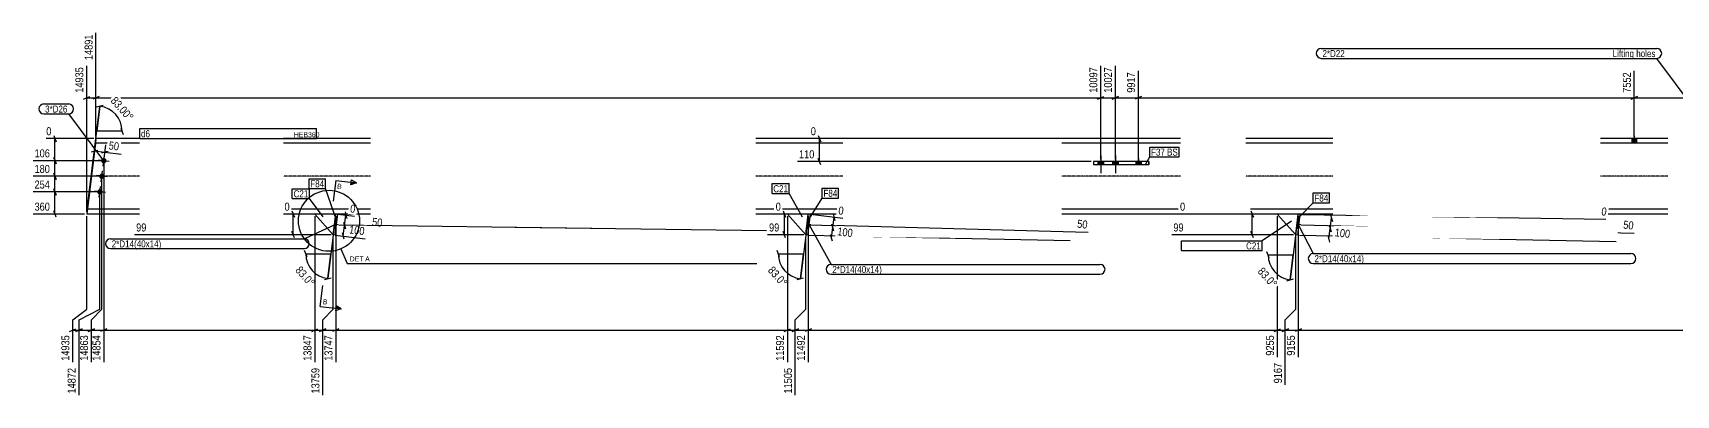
# Model space of a CAD drawing. Header units: millimetres. Extents: x 23 to 83937, y 8 to 4911.
# Drawn here: x 23 to 7863, y 23 to 1753 of the extents above; entities that cross this region are included whole.
import ezdxf

# ---------------------------------------------------------------- set-up
doc = ezdxf.new("R2010")
doc.units = ezdxf.units.MM
doc.linetypes.add('DXK_LINE_DOT2', pattern=[3.9198, 1.9599, -1.9599])
doc.linetypes.add('DXK_LINE_DOT3', pattern=[5.9187, 2.979, -0.9799, 0.9799, -0.9799])
for name, color, linetype in [('MÅLSÆTNING', 7, 'Continuous'), ('STÅL', 7, 'Continuous'), ('TEKST', 7, 'Continuous')]:
    doc.layers.add(name, color=color, linetype=linetype)
doc.styles.add('Arial', font='ARIAL.TTF', dxfattribs={"height": 0.2})
doc.styles.add('Arial Narrow', font='ARIALN.TTF', dxfattribs={"height": 0.2})

msp = doc.modelspace()

# ---------------------------------------------------------------- hatches: boundary and pattern name
at = {"layer": 'STÅL', "linetype": 'Continuous'}
for points in [[(7674.4, 1248), (7652.4, 1248), (7652.4, 1225.5), (7674.4, 1225.5)], [(348.8, 1144, -1), (374.6, 1140.8, -1)], [(5130.8, 1138), (5104.8, 1138), (5104.8, 1123), (5130.8, 1123)], [(5200.8, 1138), (5174.8, 1138), (5174.8, 1123), (5200.8, 1123)], [(5284.8, 1123), (5310.8, 1123), (5310.8, 1138), (5284.8, 1138)], [(339.6, 1069.6, -1), (365.4, 1066.4, -1)], [(330.5, 995.1, -1), (356.3, 992, -1)], [(1464.9, 858.2), (1460, 818.5), (1469.9, 817.3), (1474.8, 857)], [(1464.9, 858.2), (1460, 818.5), (1469.9, 817.3), (1474.8, 857)], [(3719.2, 858.2), (3714.3, 818.5), (3724.2, 817.3), (3729.1, 857)], [(3719.2, 858.2), (3714.3, 818.5), (3724.2, 817.3), (3729.1, 857)], [(6056.6, 858.2), (6051.7, 818.5), (6061.7, 817.3), (6066.5, 857)], [(6056.6, 858.2), (6051.7, 818.5), (6061.7, 817.3), (6066.5, 857)]]:
    msp.add_hatch(color=96, dxfattribs=at).paths.add_polyline_path(points)
at = {"layer": 'TEKST', "linetype": 'Continuous'}
msp.add_hatch(color=30, dxfattribs=at).paths.add_polyline_path([(1541, 1026.9), (1542.5, 1039.3), (1567.3, 1036.3)])

# ---------------------------------------------------------------- linework, layer by layer
at = {"layer": 'MÅLSÆTNING', "color": 7, "linetype": 'Continuous'}
for p, q in [((324.3, 1258), (324.3, 1752.1)), ((324.3, 1258), (324.3, 1752.1)), ((280.1, 906.1), (280.1, 1596.1)), ((5117.8, 1148), (5117.8, 1596.1)), ((5187.8, 1148), (5187.8, 1596.1)), ((5187.8, 1148), (5187.8, 1596.1)), ((5297.8, 1140.5), (5297.8, 1571.7)), ((5297.8, 1140.5), (5297.8, 1571.7)), ((7663.1, 1258), (7663.1, 1571.7)), ((265.1, 1436.6), (295.1, 1448.6)), ((280.1, 1442.6), (324.3, 1442.6)), ((339.3, 1448.6), (309.3, 1436.6)), ((339.3, 1448.6), (309.3, 1436.6)), ((324.3, 1442.6), (5117.8, 1442.6)), ((5102.8, 1436.6), (5132.8, 1448.6)), ((5172.8, 1436.6), (5202.8, 1448.6)), ((5187.8, 1442.6), (5297.8, 1442.6)), ((5312.8, 1448.6), (5282.8, 1436.6)), ((5312.8, 1448.6), (5282.8, 1436.6)), ((5297.8, 1442.6), (7663.1, 1442.6)), ((7648.1, 1436.6), (7678.1, 1448.6)), ((358.8, 1406.2), (327.6, 1397.9)), ((122.7, 1263), (134.7, 1233)), ((3770, 1263), (3782, 1233)), ((314.3, 1248), (87.3, 1248)), ((128.7, 1142.4), (128.7, 1248)), ((301.5, 1185.3), (332.7, 1193.5)), ((313.3, 1158.4), (321.4, 1224.6)), ((317.1, 1189.4), (366.7, 1183.3)), ((382.3, 1187.4), (351.1, 1179.2)), ((362.9, 1152.3), (371, 1218.5)), ((5024.3, 1248), (3734.7, 1248)), ((3776, 1138), (3776, 1248)), ((351.7, 1142.4), (24, 1142.4)), ((351.7, 1142.4), (24, 1142.4)), ((134.7, 1127.4), (122.7, 1157.4)), ((122.7, 1157.4), (134.7, 1127.4)), ((361.7, 1132.4), (361.7, 180)), ((361.7, 1132.4), (361.7, 180)), ((5072.8, 1138), (3671.4, 1138)), ((3782, 1123), (3770, 1153)), ((352.5, 433.4), (352.5, 1058)), ((352.5, 433.4), (352.5, 1058)), ((333.4, 993.5), (24, 993.5)), ((122.7, 1008.5), (134.7, 978.5)), ((128.7, 888), (128.7, 993.5)), ((343.4, 433.4), (343.4, 983.5)), ((343.4, 433.4), (343.4, 983.5)), ((270.1, 888), (24, 888)), ((134.7, 873), (122.7, 903)), ((280.1, 433.4), (280.1, 878)), ((1358.5, 888), (1224, 888)), ((1259.4, 903), (1271.4, 873)), ((1265.4, 788.7), (1265.4, 888)), ((1467.3, 878.1), (1430.6, 579.4)), ((1468.5, 878), (1468.5, 180)), ((1468.5, 878), (1468.5, 180)), ((3612.8, 888), (3567.3, 888)), ((3602.7, 903), (3614.7, 873)), ((3608.7, 788.7), (3608.7, 888)), ((3721.6, 878.1), (3684.9, 579)), ((3722.8, 878), (3722.8, 180)), ((3722.8, 878), (3722.8, 180)), ((5950.3, 888), (5496.3, 888)), ((5834.2, 903), (5846.2, 873)), ((5840.2, 788.7), (5840.2, 888)), ((6059, 878.1), (6021.7, 573.9)), ((6060.3, 878), (6060.3, 204.4)), ((6060.3, 878), (6060.3, 204.4)), ((6080.1, 885.5), (7527.1, 863.5)), ((6212.7, 818.9), (6218.8, 868.5)), ((6214.7, 884.1), (6222.9, 852.9)), ((1446.3, 788.7), (508.8, 788.7)), ((1271.4, 773.7), (1259.4, 803.7)), ((1466.2, 787.5), (1608.3, 770.1)), ((1508.6, 767.2), (1500.3, 798.4)), ((1504.4, 782.8), (1510.5, 832.4)), ((1506.4, 848.1), (1514.7, 816.8)), ((3700.7, 788.7), (3528.4, 788.7)), ((3614.7, 773.7), (3602.7, 803.7)), ((3720.6, 787.5), (4972.5, 760.9)), ((3726.7, 837.1), (5057.6, 800.8)), ((3837.7, 758), (3829.4, 789.3)), ((3833.6, 773.6), (3839.6, 823.3)), ((3835.5, 838.9), (3843.8, 807.6)), ((6038.1, 788.7), (5457.4, 788.7)), ((5846.2, 773.7), (5834.2, 803.7)), ((6066.9, 786.4), (7577.8, 756.5)), ((6073, 836), (7662.9, 796.4)), ((6210.7, 753.6), (6202.5, 784.9)), ((6206.6, 769.3), (6212.7, 818.9)), ((6216.8, 803.3), (6208.6, 834.5)), ((1331.2, 683.5), (1319.2, 713.5)), ((1456.3, 433.4), (1456.3, 778.7)), ((1456.3, 433.4), (1456.3, 778.7)), ((3585.5, 683.1), (3573.5, 713.1)), ((3710.7, 433.4), (3710.7, 778.7)), ((3710.7, 433.4), (3710.7, 778.7)), ((5922.3, 678), (5910.3, 708)), ((6048.1, 433.4), (6048.1, 778.7)), ((6048.1, 433.4), (6048.1, 778.7)), ((1325.2, 698.5), (1445.2, 698.5)), ((1430.6, 579.4), (1445.2, 698.5)), ((3579.5, 698.1), (3699.5, 698.1)), ((3684.9, 579), (3699.5, 698.1)), ((5916.3, 693), (6036.3, 693)), ((6021.7, 573.9), (6036.3, 693)), ((1415, 575.2), (1446.2, 583.5)), ((3669.3, 574.8), (3700.5, 583.1)), ((6006.1, 569.7), (6037.3, 578)), ((213.4, 383.4), (280.1, 433.4)), ((243.4, 383.4), (343.4, 433.4)), ((243.4, 383.4), (343.4, 433.4)), ((302.5, 383.4), (352.5, 433.4)), ((302.5, 383.4), (352.5, 433.4)), ((1406.3, 383.4), (1456.3, 433.4)), ((1406.3, 383.4), (1456.3, 433.4)), ((3660.7, 383.4), (3710.7, 433.4)), ((3660.7, 383.4), (3710.7, 433.4)), ((5998.1, 383.4), (6048.1, 433.4)), ((5998.1, 383.4), (6048.1, 433.4)), ((228.4, 327.4), (258.4, 339.4)), ((243.4, 24), (243.4, 383.4)), ((287.5, 327.4), (317.5, 339.4)), ((302.5, 180), (302.5, 383.4)), ((302.5, 333.4), (361.7, 333.4)), ((376.7, 339.4), (346.7, 327.4)), ((376.7, 339.4), (346.7, 327.4)), ((1391.3, 327.4), (1421.3, 339.4)), ((1406.3, 24), (1406.3, 383.4)), ((1406.3, 333.4), (1468.5, 333.4)), ((1483.5, 339.4), (1453.5, 327.4)), ((1483.5, 339.4), (1453.5, 327.4)), ((3645.7, 327.4), (3675.7, 339.4)), ((3660.7, 24), (3660.7, 383.4)), ((3660.7, 333.4), (3722.8, 333.4)), ((3737.8, 339.4), (3707.8, 327.4)), ((3737.8, 339.4), (3707.8, 327.4)), ((5983.1, 327.4), (6013.1, 339.4)), ((5998.1, 72.4), (5998.1, 383.4)), ((5998.1, 333.4), (6060.3, 333.4)), ((6075.3, 339.4), (6045.3, 327.4)), ((6075.3, 339.4), (6045.3, 327.4)), ((6060.3, 333.4), (9976.2, 333.4))]:
    msp.add_line(p, q, dxfattribs=at)
for centre in [(1445.2, 698.5), (3699.5, 698.1), (6036.3, 693)]:
    msp.add_arc(centre, 120, 180, 263, dxfattribs=at)
at = {"layer": 'STÅL', "color": 96, "linetype": 'Continuous'}
for p, q in [((7663.4, 1261), (7663.4, 1225.5)), ((7652.4, 1248), (7652.4, 1225.5)), ((7674.4, 1248), (7674.4, 1225.5)), ((387.5, 1139.3), (335.9, 1145.6)), ((358.5, 1116.6), (364.9, 1168.2)), ((5104.8, 1138), (5104.8, 1123)), ((5117.8, 1168), (5117.8, 1083)), ((5130.8, 1138), (5130.8, 1123)), ((5174.8, 1138), (5174.8, 1123)), ((5187.8, 1168), (5187.8, 1083)), ((5200.8, 1138), (5200.8, 1123)), ((5284.8, 1138), (5284.8, 1123)), ((5297.8, 1153), (5297.8, 1123)), ((5310.8, 1138), (5310.8, 1123)), ((378.4, 1064.8), (326.7, 1071.2)), ((340.2, 967.7), (346.6, 1019.3)), ((349.4, 1042.2), (355.7, 1093.8)), ((369.2, 990.4), (317.6, 996.7)), ((1469.9, 817.3), (1460, 818.5)), ((1469.9, 817.3), (1460, 818.5)), ((1480.3, 836.2), (1462.4, 838.4)), ((1480.3, 836.2), (1462.4, 838.4)), ((1474.8, 857), (1464.9, 858.2)), ((1474.8, 857), (1464.9, 858.2)), ((3724.2, 817.3), (3714.3, 818.5)), ((3724.2, 817.3), (3714.3, 818.5)), ((3734.6, 836.2), (3716.8, 838.4)), ((3734.6, 836.2), (3716.8, 838.4)), ((3729.1, 857), (3719.2, 858.2)), ((3729.1, 857), (3719.2, 858.2)), ((6061.7, 817.3), (6051.7, 818.5)), ((6061.7, 817.3), (6051.7, 818.5)), ((6072, 836.2), (6054.2, 838.4)), ((6072, 836.2), (6054.2, 838.4)), ((6066.5, 857), (6056.6, 858.2)), ((6066.5, 857), (6056.6, 858.2))]:
    msp.add_line(p, q, dxfattribs=at)
at = {"layer": 'STÅL', "color": 2, "linetype": 'Continuous'}
for p, q in [((321.5, 1225.5), (284.9, 927.1)), ((324.3, 1248), (321.5, 1225.5)), ((532.3, 1225.5), (321.5, 1225.5)), ((532.3, 1248), (324.3, 1248)), ((1633.4, 1248), (1218.5, 1248)), ((1633.4, 1225.5), (1218.5, 1225.5)), ((3887.7, 1248), (3472.8, 1248)), ((3887.7, 1225.5), (3472.8, 1225.5)), ((5497.8, 1248), (4932.8, 1248)), ((5497.8, 1225.5), (4932.8, 1225.5)), ((6225.2, 1248), (5810.3, 1248)), ((6225.2, 1225.5), (5810.3, 1225.5)), ((7823.9, 1248), (7502.4, 1248)), ((7823.9, 1225.5), (7502.4, 1225.5)), ((5082.8, 1138), (5082.8, 1123)), ((5347.8, 1138), (5082.8, 1138)), ((5347.8, 1123), (5082.8, 1123)), ((5347.8, 1123), (5347.8, 1138)), ((284.9, 927.1), (280.1, 888)), ((532.3, 888), (280.1, 888)), ((532.3, 910.5), (282.8, 910.5)), ((1633.4, 910.5), (1218.5, 910.5)), ((1633.4, 888), (1218.5, 888)), ((1368.5, 888), (1456.3, 788.7)), ((1456.3, 788.7), (1468.5, 888)), ((1466.2, 787.5), (1478.4, 886.8)), ((1478.4, 886.8), (1468.5, 888)), ((3887.7, 910.5), (3472.8, 910.5)), ((3887.7, 888), (3472.8, 888)), ((3622.8, 888), (3710.7, 788.7)), ((3710.7, 788.7), (3722.8, 888)), ((3720.6, 787.5), (3732.8, 886.8)), ((3732.8, 886.8), (3722.8, 888)), ((5497.8, 910.5), (4932.8, 910.5)), ((5497.8, 888), (4932.8, 888)), ((6225.2, 910.5), (5810.3, 910.5)), ((6225.2, 888), (5810.3, 888)), ((5960.3, 888), (6048.1, 788.7)), ((6048.1, 788.7), (6060.3, 888)), ((6058, 787.5), (6070.2, 886.8)), ((6070.2, 886.8), (6060.3, 888)), ((7823.9, 910.5), (7502.4, 910.5)), ((7823.9, 888), (7502.4, 888)), ((1466.2, 787.5), (1456.3, 788.7)), ((3720.6, 787.5), (3710.7, 788.7)), ((6058, 787.5), (6048.1, 788.7))]:
    msp.add_line(p, q, dxfattribs=at)
at = {"layer": 'STÅL', "color": 7, "linetype": 'DXK_LINE_DOT2'}
for p, q in [((321.5, 1225.5), (324.3, 1248)), ((5347.8, 1138), (5082.8, 1138)), ((5082.8, 1138), (5082.8, 1123)), ((5347.8, 1123), (5082.8, 1123)), ((5347.8, 1138), (5347.8, 1123)), ((1468.5, 888), (1368.5, 888)), ((1456.3, 788.7), (1468.5, 888)), ((3722.8, 888), (3622.8, 888)), ((3710.7, 788.7), (3722.8, 888)), ((6060.3, 888), (5960.3, 888)), ((6048.1, 788.7), (6060.3, 888))]:
    msp.add_line(p, q, dxfattribs=at)
at = {"layer": 'STÅL', "color": 96, "linetype": 'DXK_LINE_DOT2'}
for p, q in [((5104.8, 1138), (5104.8, 1123)), ((5117.8, 1168), (5117.8, 1083)), ((5130.8, 1138), (5130.8, 1123)), ((5174.8, 1138), (5174.8, 1123)), ((5187.8, 1168), (5187.8, 1083)), ((5200.8, 1138), (5200.8, 1123)), ((5284.8, 1138), (5284.8, 1123)), ((5297.8, 1153), (5297.8, 1123)), ((5310.8, 1138), (5310.8, 1123))]:
    msp.add_line(p, q, dxfattribs=at)
at = {"layer": 'STÅL', "color": 7, "linetype": 'DXK_LINE_DOT3'}
for p, q in [((532.3, 1068), (202.2, 1068)), ((1633.4, 1068), (1218.5, 1068)), ((3887.7, 1068), (3472.8, 1068)), ((5497.8, 1068), (4932.8, 1068)), ((6225.2, 1068), (5810.3, 1068)), ((7823.9, 1068), (7502.4, 1068))]:
    msp.add_line(p, q, dxfattribs=at)
at = {"layer": 'TEKST', "color": 30, "linetype": 'Continuous'}
for p, q in [((1541, 1026.9), (1544, 1051.7)), ((1567.3, 1036.3), (1541, 1026.9)), ((1544, 1051.7), (1567.3, 1036.3)), ((1493.5, 434.7), (1470.2, 450.2))]:
    msp.add_line(p, q, dxfattribs=at)

# ---------------------------------------------------------------- wipeouts: each hides what was drawn before it
at = {"color": 0}
for points in [[(7549.6, 1637.1), (7549.6, 1672.1), (6175.7, 1672.1), (6175.7, 1637.1)], [(188.1, 1372.3), (188.1, 1407.3), (81.6, 1407.3), (81.6, 1372.3)], [(3626.2, 991.9), (3626.2, 1026.9), (3555.8, 1026.9), (3555.8, 991.9)], [(5109, 606.4), (5109, 641.4), (3837.4, 641.4), (3837.4, 606.4)], [(7641.5, 658), (7641.5, 693), (6137.7, 693), (6137.7, 658)]]:
    msp.add_wipeout(points, dxfattribs=at).dxf.layer = 'TEKST'

# ---------------------------------------------------------------- next in the draw order: wipeouts: each hides what was drawn before it
at = {"color": 0, "linetype": 'Continuous'}
for points in [[(316.3, 1752.8), (260.3, 1752.8), (260.3, 1614.9), (316.3, 1614.9)], [(5109.8, 1596.8), (5053.8, 1596.8), (5053.8, 1458.9), (5109.8, 1458.9)], [(5289.8, 1572.4), (5233.8, 1572.4), (5233.8, 1458.9), (5289.8, 1458.9)], [(7655.1, 1572.4), (7599.1, 1572.4), (7599.1, 1458.9), (7655.1, 1458.9)], [(119.7, 1256), (119.7, 1312), (79.3, 1312), (79.3, 1256)], [(3767, 1256), (3767, 1312), (3726.7, 1312), (3726.7, 1256)], [(3759.8, 1146), (3759.8, 1202), (3670.6, 1202), (3670.6, 1146)], [(112.4, 1001.5), (112.4, 1057.5), (23.3, 1057.5), (23.3, 1001.5)], [(112.4, 896), (112.4, 952), (23.3, 952), (23.3, 896)], [(1256.4, 896), (1256.4, 952), (539.8, 952), (539.8, 896)], [(3599.7, 896), (3599.7, 952), (3559.3, 952), (3559.3, 896)], [(5831.2, 896), (5831.2, 952), (5488.3, 952), (5488.3, 896)], [(5059.3, 808.6), (5066.2, 864.2), (5001.9, 872.1), (4995.1, 816.5)], [(7536, 870.4), (7542.9, 926), (7502.8, 930.9), (6228.7, 875.4)], [(1249.1, 796.7), (1249.1, 852.7), (508.1, 852.7), (508.1, 796.7)], [(3592.4, 796.7), (3592.4, 852.7), (3527.6, 852.7), (3527.6, 796.7)], [(5823.9, 796.7), (5823.9, 852.7), (5456.7, 852.7), (5456.7, 796.7)], [(6052.3, 317.2), (5996.3, 317.2), (5996.3, 203.7), (6052.3, 203.7)]]:
    msp.add_wipeout(points, dxfattribs=at).dxf.layer = 'MÅLSÆTNING'
at = {"color": 0}
for points, layer in [([(438.8, 1182), (445.7, 1237.6), (381.4, 1245.5), (374.6, 1189.9)], 'MÅLSÆTNING'), ([(1343.2, 526.3), (1385.1, 563.4), (1303.9, 655.3), (1261.9, 618.2)], 'MÅLSÆTNING'), ([(3597.5, 525.9), (3639.4, 563), (3558.1, 654.9), (3516.2, 617.8)], 'MÅLSÆTNING'), ([(7549.6, 1637.1), (7549.6, 1672.1), (6175.7, 1672.1), (6175.7, 1637.1)], 'TEKST'), ([(188.1, 1372.3), (188.1, 1407.3), (81.6, 1407.3), (81.6, 1372.3)], 'TEKST'), ([(5424, 1166.8), (5424, 1201.8), (5358, 1201.8), (5358, 1166.8)], 'TEKST'), ([(1413.1, 1015.5), (1413.1, 1050.5), (1347, 1050.5), (1347, 1015.5)], 'TEKST'), ([(3626.2, 991.9), (3626.2, 1026.9), (3555.8, 1026.9), (3555.8, 991.9)], 'TEKST'), ([(5881.7, 719.3), (5881.7, 754.3), (5811.4, 754.3), (5811.4, 719.3)], 'TEKST'), ([(5109, 606.4), (5109, 641.4), (3837.4, 641.4), (3837.4, 606.4)], 'TEKST'), ([(7641.5, 658), (7641.5, 693), (6137.7, 693), (6137.7, 658)], 'TEKST')]:
    msp.add_wipeout(points, dxfattribs=at).dxf.layer = layer

# ---------------------------------------------------------------- next in the draw order: linework, layer by layer
at = {"layer": 'MÅLSÆTNING', "color": 7, "linetype": 'Continuous'}
for p, q in [((5117.8, 1148), (5117.8, 1596.1)), ((7663.1, 1258), (7663.1, 1571.7)), ((5102.8, 1436.6), (5132.8, 1448.6)), ((5117.8, 1442.6), (5187.8, 1442.6)), ((5202.8, 1448.6), (5172.8, 1436.6)), ((7678.1, 1448.6), (7648.1, 1436.6)), ((7663.1, 1442.6), (8063.4, 1442.6)), ((281.3, 897.9), (343.2, 1402.1)), ((343.2, 1402.1), (328.6, 1283)), ((448.6, 1283), (328.6, 1283)), ((442.6, 1298), (454.6, 1268)), ((366.7, 1183.3), (444.9, 1173.7)), ((366.7, 1183.3), (444.9, 1173.7)), ((128.7, 1068), (128.7, 1142.4)), ((342.5, 1068), (24, 1068)), ((342.5, 1068), (24, 1068)), ((134.7, 1053), (122.7, 1083)), ((122.7, 1083), (134.7, 1053)), ((128.7, 993.5), (128.7, 1068)), ((333.4, 993.5), (24, 993.5)), ((134.7, 978.5), (122.7, 1008.5)), ((5960.3, 878), (5960.3, 204.4)), ((1482.3, 835.9), (3522.9, 810)), ((6073, 836), (7662.9, 796.4)), ((6208.6, 834.5), (6216.8, 803.3)), ((3722.8, 333.4), (5960.3, 333.4)), ((5945.3, 327.4), (5975.3, 339.4)), ((5945.3, 327.4), (5975.3, 339.4)), ((5960.3, 333.4), (5998.1, 333.4)), ((6013.1, 339.4), (5983.1, 327.4)), ((5998.1, 72.4), (5998.1, 383.4))]:
    msp.add_line(p, q, dxfattribs=at)
msp.add_arc((328.6, 1283), 120, 0, 83, dxfattribs=at)
at = {"layer": 'TEKST', "color": 7, "linetype": 'Continuous'}
for p, q in [((75.6, 1413.3), (194.1, 1413.3)), ((75.6, 1366.3), (194.1, 1366.3)), ((3549.8, 1032.9), (3632.2, 1032.9)), ((3549.8, 985.9), (3549.8, 1032.9)), ((3632.2, 985.9), (3632.2, 1032.9)), ((3549.8, 985.9), (3632.2, 985.9)), ((3695.8, 873.1), (3632.2, 985.9)), ((6059.1, 837.7), (6131.7, 699)), ((5502.9, 713.3), (5502.9, 760.3)), ((3831.4, 647.4), (5115, 647.4)), ((6131.7, 699), (7647.5, 699)), ((6131.7, 652), (7647.5, 652)), ((3831.4, 600.4), (5115, 600.4))]:
    msp.add_line(p, q, dxfattribs=at)
at = {"layer": 'TEKST', "color": 3, "linetype": 'Continuous'}
msp.add_line((1522.1, 651.7), (3477.9, 651.7), dxfattribs=at)
at = {"layer": 'TEKST', "color": 7, "linetype": 'Continuous'}
for centre, start, end in [((6169.7, 1654.6), 90, 270), ((75.6, 1389.8), 90, 270), ((194.1, 1389.8), 270, 90), ((3831.4, 623.9), 90, 270), ((5115, 623.9), 270, 90), ((6131.7, 675.5), 90, 270), ((7647.5, 675.5), 270, 90)]:
    msp.add_arc(centre, 23.5, start, end, dxfattribs=at)

# ---------------------------------------------------------------- next in the draw order: texts
at = {"layer": 'MÅLSÆTNING', "color": 3, "linetype": 'Continuous', "style": 'Arial Narrow'}
for s, height, rotation, p in [('10097', 38.18, 90.00021, (5101.8, 1466.9)), ('9917', 38.18, 90.00021, (5281.8, 1466.9)), ('7552', 38.18, 90.00021, (7647.1, 1466.9)), ('0', 38.2, -7.00154, (7504.9, 882.3)), ('9155', 38.18, 90.00021, (6044.3, 211.7))]:
    msp.add_text(s, height=height, rotation=rotation, dxfattribs=at).set_placement(p)
for s, height, p in [('0', 38.2, (87.3, 1264)), ('0', 38.2, (3734.7, 1264)), ('110', 38.18, (3678.6, 1154)), ('254', 38.18, (31.3, 1009.5)), ('360', 38.18, (31.3, 904)), ('0', 38.2, (1224, 904)), ('0', 38.2, (3567.3, 904)), ('0', 38.2, (5496.3, 904)), ('99', 38.18, (516.1, 804.7)), ('99', 38.18, (3535.6, 804.7)), ('99', 38.18, (5464.7, 804.7))]:
    msp.add_text(s, height=height, dxfattribs=at).set_placement(p)
at = {"layer": 'MÅLSÆTNING', "color": 3, "style": 'Arial Narrow'}
for s, rotation, p in [('50', -7.00154, (383.5, 1196.9)), ('83.0°', -48.50088, (1273.2, 617.5)), ('83.0°', -48.50088, (3527.5, 617.1))]:
    msp.add_text(s, height=38.18, rotation=rotation, dxfattribs=at).set_placement(p)
at = {"layer": 'TEKST', "color": 3, "style": 'Arial Narrow'}
for s, height, p in [('2*D22', 33.4, (6175.7, 1637.1)), ('3*D26', 33.4, (81.6, 1372.3)), ('C21', 33.4, (3555.8, 991.9)), ('2*D14(40x14)', 33.405, (3837.4, 606.4)), ('2*D14(40x14)', 33.405, (6137.7, 658))]:
    msp.add_text(s, height=height, dxfattribs=at).set_placement(p)

# ---------------------------------------------------------------- next in the draw order: wipeouts: each hides what was drawn before it
at = {"color": 0, "linetype": 'Continuous'}
for points in [[(272.1, 1596.8), (216.1, 1596.8), (216.1, 1458.9), (272.1, 1458.9)], [(4974.2, 768.7), (4981, 824.3), (3857.5, 835.2), (3850.7, 779.6)]]:
    msp.add_wipeout(points, dxfattribs=at).dxf.layer = 'MÅLSÆTNING'
at = {"color": 0}
for points in [[(7764.7, 1637.1), (7764.7, 1672.1), (7560.1, 1672.1), (7560.1, 1637.1)], [(5424, 1166.8), (5424, 1201.8), (5358, 1201.8), (5358, 1166.8)], [(1413.1, 1015.5), (1413.1, 1050.5), (1347, 1050.5), (1347, 1015.5)], [(6203.4, 947.6), (6203.4, 982.6), (6137.4, 982.6), (6137.4, 947.6)], [(1312.5, 728.6), (1312.5, 763.6), (399.7, 763.6), (399.7, 728.6)], [(5881.7, 719.3), (5881.7, 754.3), (5811.4, 754.3), (5811.4, 719.3)]]:
    msp.add_wipeout(points, dxfattribs=at).dxf.layer = 'TEKST'

# ---------------------------------------------------------------- next in the draw order: linework, layer by layer
at = {"layer": 'MÅLSÆTNING', "color": 7, "linetype": 'Continuous'}
for p, q in [((3732.8, 886.8), (3886.8, 867.8)), ((3839.6, 823.3), (3845.7, 872.9)), ((3841.6, 888.5), (3849.9, 857.3)), ((3726.7, 837.1), (5057.6, 800.8)), ((3843.8, 807.6), (3835.5, 838.9))]:
    msp.add_line(p, q, dxfattribs=at)
at = {"layer": 'TEKST', "color": 7, "linetype": 'Continuous'}
for p, q in [((5352, 1160.8), (5352, 1207.8)), ((5333.7, 1126.9), (5352, 1160.8)), ((1341, 1056.5), (1419.1, 1056.5)), ((1341, 1009.5), (1341, 1056.5)), ((1419.1, 1009.5), (1419.1, 1056.5)), ((1341, 1009.5), (1419.1, 1009.5)), ((1472.5, 858.2), (1419.1, 1009.5)), ((6027.5, 854.3), (5887.7, 760.3)), ((5502.9, 760.3), (5887.7, 760.3)), ((5502.9, 713.3), (5887.7, 713.3)), ((5887.7, 713.3), (5887.7, 760.3))]:
    msp.add_line(p, q, dxfattribs=at)

# ---------------------------------------------------------------- next in the draw order: texts
at = {"layer": 'MÅLSÆTNING', "color": 3, "linetype": 'Continuous', "style": 'Arial Narrow'}
for s, rotation, p in [('14891', 90.00021, (308.3, 1622.9)), ('14935', 90.00021, (264.1, 1466.9)), ('100', -7.00154, (3859.6, 786.6)), ('50', -7.00154, (5004, 823.5))]:
    msp.add_text(s, height=38.18, rotation=rotation, dxfattribs=at).set_placement(p)
at = {"layer": 'TEKST', "color": 3, "style": 'Arial Narrow'}
for s, p in [('F84', (1347, 1015.5)), ('C21', (5811.4, 719.3))]:
    msp.add_text(s, height=33.4, dxfattribs=at).set_placement(p)

# ---------------------------------------------------------------- next in the draw order: wipeouts: each hides what was drawn before it
at = {"color": 0, "linetype": 'Continuous'}
for points, layer in [([(5179.8, 1596.8), (5123.8, 1596.8), (5123.8, 1458.9), (5179.8, 1458.9)], 'MÅLSÆTNING'), ([(112.4, 1150.4), (112.4, 1206.4), (23.3, 1206.4), (23.3, 1150.4)], 'MÅLSÆTNING'), ([(3524.6, 817.8), (3531.4, 873.4), (1637.7, 881.3), (1630.9, 825.7)], 'MÅLSÆTNING'), ([(7664.6, 804.3), (7671.4, 859.9), (7607.1, 867.7), (7600.3, 812.2)], 'MÅLSÆTNING'), ([(3714.8, 317.2), (3658.8, 317.2), (3658.8, 179.3), (3714.8, 179.3)], 'MÅLSÆTNING'), ([(5990.1, 185.2), (5934.1, 185.2), (5934.1, 71.7), (5990.1, 71.7)], 'MÅLSÆTNING'), ([(1601.2, 661.7), (1601.2, 686.7), (1534.6, 686.7), (1534.6, 661.7)], 'TEKST')]:
    msp.add_wipeout(points, dxfattribs=at).dxf.layer = layer
at = {"color": 0}
for points, layer in [([(478, 1317), (520, 1354.1), (422.5, 1464.3), (380.6, 1427.2)], 'MÅLSÆTNING'), ([(7764.7, 1637.1), (7764.7, 1672.1), (7560.1, 1672.1), (7560.1, 1637.1)], 'TEKST'), ([(5485.7, 1166.8), (5485.7, 1201.8), (5434.5, 1201.8), (5434.5, 1166.8)], 'TEKST'), ([(6203.4, 947.6), (6203.4, 982.6), (6137.4, 982.6), (6137.4, 947.6)], 'TEKST'), ([(1312.5, 728.6), (1312.5, 763.6), (399.7, 763.6), (399.7, 728.6)], 'TEKST')]:
    msp.add_wipeout(points, dxfattribs=at).dxf.layer = layer

# ---------------------------------------------------------------- next in the draw order: linework, layer by layer
at = {"layer": 'MÅLSÆTNING', "color": 7, "linetype": 'Continuous'}
for p, q in [((3622.8, 878), (3622.8, 180)), ((5960.3, 878), (5960.3, 204.4)), ((1468.5, 333.4), (3622.8, 333.4)), ((3607.8, 327.4), (3637.8, 339.4)), ((3607.8, 327.4), (3637.8, 339.4)), ((3622.8, 333.4), (3660.7, 333.4)), ((3675.7, 339.4), (3645.7, 327.4)), ((3660.7, 24), (3660.7, 383.4))]:
    msp.add_line(p, q, dxfattribs=at)
at = {"layer": 'TEKST', "color": 7, "linetype": 'Continuous'}
for p, q in [((6169.7, 1678.1), (7770.7, 1678.1)), ((6169.7, 1631.1), (7770.7, 1631.1)), ((8063.4, 1236.7), (7770.7, 1631.1)), ((361.7, 1142.4), (194.1, 1366.3)), ((6068, 875.5), (6131.4, 941.6)), ((6131.4, 988.6), (6209.4, 988.6)), ((6131.4, 941.6), (6131.4, 988.6)), ((6131.4, 941.6), (6209.4, 941.6)), ((6209.4, 941.6), (6209.4, 988.6)), ((1467.4, 837.7), (1318.5, 769.6)), ((393.7, 769.6), (1318.5, 769.6)), ((393.7, 722.6), (1318.5, 722.6))]:
    msp.add_line(p, q, dxfattribs=at)
at = {"layer": 'TEKST', "color": 3, "linetype": 'Continuous'}
msp.add_line((1492.7, 721.4), (1522.1, 651.7), dxfattribs=at)
at = {"layer": 'TEKST', "color": 7, "linetype": 'Continuous'}
for centre, start, end in [((7770.7, 1654.6), 270, 90), ((393.7, 746.1), 90, 270), ((1318.5, 746.1), 270, 90)]:
    msp.add_arc(centre, 23.5, start, end, dxfattribs=at)

# ---------------------------------------------------------------- next in the draw order: texts
at = {"layer": 'MÅLSÆTNING', "color": 3, "linetype": 'Continuous', "style": 'Arial Narrow'}
for s, p in [('10027', (5171.8, 1466.9)), ('11492', (3706.8, 187.3)), ('9167', (5982.1, 79.7))]:
    msp.add_text(s, height=38.18, rotation=90.00021, dxfattribs=at).set_placement(p)
at = {"layer": 'MÅLSÆTNING', "color": 3, "style": 'Arial Narrow'}
msp.add_text('83.00°', height=38.18, rotation=-48.50088, dxfattribs=at).set_placement((391.9, 1426.5))
at = {"layer": 'MÅLSÆTNING', "color": 3, "linetype": 'Continuous', "style": 'Arial Narrow'}
msp.add_text('106', height=38.18, dxfattribs=at).set_placement((31.3, 1158.4))
at = {"layer": 'TEKST', "color": 3, "style": 'Arial Narrow'}
for s, height, p in [('Lifting holes', 33.405, (7560.1, 1637.1)), ('F84', 33.4, (6137.4, 947.6)), ('2*D14(40x14)', 33.405, (399.7, 728.6))]:
    msp.add_text(s, height=height, dxfattribs=at).set_placement(p)

# ---------------------------------------------------------------- next in the draw order: wipeouts: each hides what was drawn before it
at = {"color": 0, "linetype": 'Continuous'}
for points, layer in [([(3895.7, 874.8), (4937.6, 930.4), (3862.5, 935.3), (3855.7, 879.7)], 'MÅLSÆTNING'), ([(1610, 777.9), (1616.9, 833.5), (1528.4, 844.4), (1521.6, 788.8)], 'MÅLSÆTNING'), ([(7579.5, 764.3), (7586.3, 819.9), (6230.6, 830.8), (6223.8, 775.2)], 'MÅLSÆTNING'), ([(1630.9, 661.7), (1630.9, 686.7), (1608.7, 686.7), (1608.7, 661.7)], 'TEKST')]:
    msp.add_wipeout(points, dxfattribs=at).dxf.layer = layer
at = {"color": 0}
for points in [[(1258.3, 1254.4), (1258.3, 1289.4), (539.4, 1289.4), (539.4, 1254.4)], [(5485.7, 1166.8), (5485.7, 1201.8), (5434.5, 1201.8), (5434.5, 1166.8)], [(1337.4, 967.6), (1337.4, 1002.6), (1267.1, 1002.6), (1267.1, 967.6)]]:
    msp.add_wipeout(points, dxfattribs=at).dxf.layer = 'TEKST'

# ---------------------------------------------------------------- next in the draw order: linework, layer by layer
at = {"layer": 'MÅLSÆTNING', "color": 7, "linetype": 'Continuous'}
for p, q in [((1478.4, 886.8), (1557.7, 877)), ((1510.5, 832.4), (1516.6, 882.1)), ((1512.5, 897.7), (1520.7, 866.5)), ((1482.3, 835.9), (3522.9, 810)), ((1514.7, 816.8), (1506.4, 848.1))]:
    msp.add_line(p, q, dxfattribs=at)
at = {"layer": 'TEKST', "color": 7, "linetype": 'Continuous'}
for p, q in [((5352, 1207.8), (5491.7, 1207.8)), ((5491.7, 1160.8), (5491.7, 1207.8)), ((5352, 1160.8), (5491.7, 1160.8)), ((3726.4, 836.4), (3831.4, 647.4))]:
    msp.add_line(p, q, dxfattribs=at)

# ---------------------------------------------------------------- next in the draw order: texts
at = {"layer": 'MÅLSÆTNING', "color": 3, "linetype": 'Continuous', "style": 'Arial Narrow'}
for s, height, p in [('50', 38.18, (1639.8, 832.7)), ('0', 38.2, (3864.6, 886.7)), ('100', 38.18, (1530.5, 795.7)), ('100', 38.18, (6232.7, 782.2)), ('50', 38.18, (7609.2, 819.1))]:
    msp.add_text(s, height=height, rotation=-7.00154, dxfattribs=at).set_placement(p)
at = {"layer": 'TEKST', "color": 3, "style": 'Arial Narrow'}
for s, p in [('F37', (5358, 1166.8)), ('BS', (5434.5, 1166.8))]:
    msp.add_text(s, height=33.4, dxfattribs=at).set_placement(p)
at = {"layer": 'TEKST', "color": 96, "linetype": 'Continuous', "style": 'Arial'}
for s, height, p in [('DET', 23.88, (1534.6, 661.7)), ('A', 23.9, (1608.7, 661.7))]:
    msp.add_text(s, height=height, dxfattribs=at).set_placement(p)

# ---------------------------------------------------------------- next in the draw order: wipeouts: each hides what was drawn before it
at = {"color": 0, "linetype": 'Continuous'}
for points in [[(112.4, 1076), (112.4, 1132), (23.3, 1132), (23.3, 1076)], [(1460.5, 317.2), (1404.5, 317.2), (1404.5, 179.3), (1460.5, 179.3)], [(5952.3, 317.2), (5896.3, 317.2), (5896.3, 203.7), (5952.3, 203.7)], [(3652.7, 161.2), (3596.7, 161.2), (3596.7, 23.3), (3652.7, 23.3)]]:
    msp.add_wipeout(points, dxfattribs=at).dxf.layer = 'MÅLSÆTNING'
at = {"color": 0}
for points, layer in [([(5934.3, 520.8), (5976.2, 557.9), (5894.9, 649.8), (5853, 612.7)], 'MÅLSÆTNING'), ([(1258.3, 1254.4), (1258.3, 1289.4), (539.4, 1289.4), (539.4, 1254.4)], 'TEKST'), ([(1337.4, 967.6), (1337.4, 1002.6), (1267.1, 1002.6), (1267.1, 967.6)], 'TEKST'), ([(3861.2, 970.2), (3861.2, 1005.2), (3795.1, 1005.2), (3795.1, 970.2)], 'TEKST')]:
    msp.add_wipeout(points, dxfattribs=at).dxf.layer = layer

# ---------------------------------------------------------------- next in the draw order: linework, layer by layer
at = {"layer": 'MÅLSÆTNING', "color": 7, "linetype": 'Continuous'}
for p, q in [((1368.5, 878), (1368.5, 180)), ((3622.8, 878), (3622.8, 180)), ((361.7, 333.4), (1368.5, 333.4)), ((1353.5, 327.4), (1383.5, 339.4)), ((1353.5, 327.4), (1383.5, 339.4)), ((1368.5, 333.4), (1406.3, 333.4)), ((1421.3, 339.4), (1391.3, 327.4)), ((1406.3, 24), (1406.3, 383.4))]:
    msp.add_line(p, q, dxfattribs=at)
at = {"layer": 'TEKST', "color": 7, "linetype": 'Continuous'}
for p, q in [((533.4, 1248.4), (533.4, 1295.4)), ((1261.1, 1008.6), (1343.4, 1008.6)), ((1261.1, 961.6), (1261.1, 1008.6)), ((1261.1, 961.6), (1343.4, 961.6)), ((1343.4, 961.6), (1343.4, 1008.6)), ((1407.9, 875.1), (1343.4, 961.6))]:
    msp.add_line(p, q, dxfattribs=at)

# ---------------------------------------------------------------- next in the draw order: texts
at = {"layer": 'MÅLSÆTNING', "color": 3, "linetype": 'Continuous', "style": 'Arial Narrow'}
msp.add_text('180', height=38.18, dxfattribs=at).set_placement((31.3, 1084))
at = {"layer": 'MÅLSÆTNING', "color": 3, "style": 'Arial Narrow'}
msp.add_text('83.0°', height=38.18, rotation=-48.50088, dxfattribs=at).set_placement((5864.3, 612))
at = {"layer": 'MÅLSÆTNING', "color": 3, "linetype": 'Continuous', "style": 'Arial Narrow'}
for s, p in [('13747', (1452.5, 187.3)), ('9255', (5944.3, 211.7)), ('11505', (3644.7, 31.3))]:
    msp.add_text(s, height=38.18, rotation=90.00021, dxfattribs=at).set_placement(p)
at = {"layer": 'TEKST', "color": 3, "style": 'Arial Narrow'}
for s, p in [('d6', (539.4, 1254.4)), ('C21', (1267.1, 967.6))]:
    msp.add_text(s, height=33.4, dxfattribs=at).set_placement(p)

# ---------------------------------------------------------------- next in the draw order: wipeouts: each hides what was drawn before it
at = {"color": 0, "linetype": 'Continuous'}
msp.add_wipeout([(1566.6, 884), (1573.4, 939.6), (1533.4, 944.5), (1526.5, 888.9)], dxfattribs=at).dxf.layer = 'MÅLSÆTNING'
at = {"color": 0}
for points in [[(1370.8, 1254.4), (1370.8, 1279.4), (1268.8, 1279.4), (1268.8, 1254.4)], [(3861.2, 970.2), (3861.2, 1005.2), (3795.1, 1005.2), (3795.1, 970.2)]]:
    msp.add_wipeout(points, dxfattribs=at).dxf.layer = 'TEKST'

# ---------------------------------------------------------------- next in the draw order: linework, layer by layer
at = {"layer": 'TEKST', "color": 7, "linetype": 'Continuous'}
for p, q in [((3728, 867.3), (3789.1, 964.2)), ((3789.1, 1011.2), (3867.2, 1011.2)), ((3789.1, 964.2), (3789.1, 1011.2)), ((3789.1, 964.2), (3867.2, 964.2)), ((3867.2, 964.2), (3867.2, 1011.2))]:
    msp.add_line(p, q, dxfattribs=at)
at = {"layer": 'TEKST', "color": 3, "linetype": 'Continuous'}
msp.add_circle((1436.2, 855.5), 145.6, dxfattribs=at)

# ---------------------------------------------------------------- next in the draw order: texts
at = {"layer": 'MÅLSÆTNING', "color": 3, "linetype": 'Continuous', "style": 'Arial Narrow'}
msp.add_text('0', height=38.2, rotation=-7.00154, dxfattribs=at).set_placement((1535.4, 895.9))
at = {"layer": 'TEKST', "color": 3, "style": 'Arial Narrow'}
msp.add_text('F84', height=33.4, dxfattribs=at).set_placement((3795.1, 970.2))

# ---------------------------------------------------------------- next in the draw order: wipeouts: each hides what was drawn before it
at = {"color": 0, "linetype": 'Continuous'}
for points in [[(353.7, 317.2), (297.7, 317.2), (297.7, 179.3), (353.7, 179.3)], [(3614.8, 317.2), (3558.8, 317.2), (3558.8, 179.3), (3614.8, 179.3)], [(1398.3, 161.2), (1342.3, 161.2), (1342.3, 23.3), (1398.3, 23.3)]]:
    msp.add_wipeout(points, dxfattribs=at).dxf.layer = 'MÅLSÆTNING'
at = {"color": 0}
msp.add_wipeout([(1370.8, 1254.4), (1370.8, 1279.4), (1268.8, 1279.4), (1268.8, 1254.4)], dxfattribs=at).dxf.layer = 'TEKST'

# ---------------------------------------------------------------- next in the draw order: linework, layer by layer
at = {"layer": 'MÅLSÆTNING', "color": 7, "linetype": 'Continuous'}
for p, q in [((1368.5, 878), (1368.5, 180)), ((243.4, 333.4), (302.5, 333.4)), ((317.5, 339.4), (287.5, 327.4)), ((302.5, 180), (302.5, 383.4))]:
    msp.add_line(p, q, dxfattribs=at)
at = {"layer": 'TEKST', "color": 7, "linetype": 'Continuous'}
for p, q in [((533.4, 1295.4), (1376.8, 1295.4)), ((1376.8, 1248.4), (1376.8, 1295.4)), ((533.4, 1248.4), (1376.8, 1248.4))]:
    msp.add_line(p, q, dxfattribs=at)

# ---------------------------------------------------------------- next in the draw order: texts
at = {"layer": 'MÅLSÆTNING', "color": 3, "linetype": 'Continuous', "style": 'Arial Narrow'}
for s, p in [('14854', (345.7, 187.3)), ('11592', (3606.8, 187.3)), ('13759', (1390.3, 31.3))]:
    msp.add_text(s, height=38.18, rotation=90.00021, dxfattribs=at).set_placement(p)
at = {"layer": 'TEKST', "color": 3, "style": 'Arial Narrow'}
msp.add_text('HEB360', height=23.86, dxfattribs=at).set_placement((1268.8, 1254.4))

# ---------------------------------------------------------------- next in the draw order: wipeouts: each hides what was drawn before it
at = {"color": 0, "linetype": 'Continuous'}
msp.add_wipeout([(1495.5, 1007.3), (1498.5, 1032.1), (1476.5, 1034.8), (1473.4, 1010)], dxfattribs=at).dxf.layer = 'TEKST'

# ---------------------------------------------------------------- next in the draw order: linework, layer by layer
at = {"layer": 'TEKST', "color": 7, "linetype": 'Continuous'}
for q in [(1455.9, 949.2), (1567.3, 1036.3)]:
    msp.add_line((1468.1, 1048.5), q, dxfattribs=at)

# ---------------------------------------------------------------- next in the draw order: texts
at = {"layer": 'TEKST', "color": 3, "linetype": 'Continuous', "style": 'Arial'}
msp.add_text('B', height=23.9, rotation=-7.00154, dxfattribs=at).set_placement((1473.4, 1010))

# ---------------------------------------------------------------- next in the draw order: wipeouts: each hides what was drawn before it
at = {"color": 0, "linetype": 'Continuous'}
for points, layer in [([(294.5, 317.2), (238.5, 317.2), (238.5, 179.3), (294.5, 179.3)], 'MÅLSÆTNING'), ([(1360.5, 317.2), (1304.5, 317.2), (1304.5, 179.3), (1360.5, 179.3)], 'MÅLSÆTNING'), ([(1427.7, 455.4), (1430.8, 480.2), (1408.7, 482.9), (1405.7, 458.1)], 'TEKST')]:
    msp.add_wipeout(points, dxfattribs=at).dxf.layer = layer

# ---------------------------------------------------------------- next in the draw order: hatches: boundary and pattern name
at = {"layer": 'TEKST', "linetype": 'Continuous'}
msp.add_hatch(color=30, dxfattribs=at).paths.add_polyline_path([(1468.6, 437.8), (1470.2, 450.2), (1493.5, 434.7)])

# ---------------------------------------------------------------- next in the draw order: linework, layer by layer
at = {"layer": 'MÅLSÆTNING', "color": 7, "linetype": 'Continuous'}
for p, q in [((198.4, 327.4), (228.4, 339.4)), ((213.4, 180), (213.4, 383.4)), ((213.4, 333.4), (243.4, 333.4)), ((258.4, 339.4), (228.4, 327.4)), ((243.4, 24), (243.4, 383.4))]:
    msp.add_line(p, q, dxfattribs=at)
at = {"layer": 'TEKST', "color": 7, "linetype": 'Continuous'}
for q in [(1406.4, 546.2), (1493.5, 434.7)]:
    msp.add_line((1394.2, 446.9), q, dxfattribs=at)
at = {"layer": 'TEKST', "color": 30, "linetype": 'Continuous'}
for p in [(1470.2, 450.2), (1493.5, 434.7)]:
    msp.add_line(p, (1467.1, 425.4), dxfattribs=at)

# ---------------------------------------------------------------- next in the draw order: texts
at = {"layer": 'MÅLSÆTNING', "color": 3, "linetype": 'Continuous', "style": 'Arial Narrow'}
for s, p in [('14863', (286.5, 187.3)), ('13847', (1352.5, 187.3))]:
    msp.add_text(s, height=38.18, rotation=90.00021, dxfattribs=at).set_placement(p)
at = {"layer": 'TEKST', "color": 3, "linetype": 'Continuous', "style": 'Arial'}
msp.add_text('B', height=23.9, rotation=-7.00154, dxfattribs=at).set_placement((1405.7, 458.1))

# ---------------------------------------------------------------- next in the draw order: wipeouts: each hides what was drawn before it
at = {"color": 0, "linetype": 'Continuous'}
msp.add_wipeout([(235.4, 161.2), (179.4, 161.2), (179.4, 23.3), (235.4, 23.3)], dxfattribs=at).dxf.layer = 'MÅLSÆTNING'

# ---------------------------------------------------------------- next in the draw order: wipeouts: each hides what was drawn before it
msp.add_wipeout([(205.4, 317.2), (149.4, 317.2), (149.4, 179.3), (205.4, 179.3)], dxfattribs=at).dxf.layer = 'MÅLSÆTNING'

# ---------------------------------------------------------------- next in the draw order: texts
at = {"layer": 'MÅLSÆTNING', "color": 3, "linetype": 'Continuous', "style": 'Arial Narrow'}
for s, p in [('14935', (197.4, 187.3)), ('14872', (227.4, 31.3))]:
    msp.add_text(s, height=38.18, rotation=90.00021, dxfattribs=at).set_placement(p)

doc.saveas('drawing.dxf')
